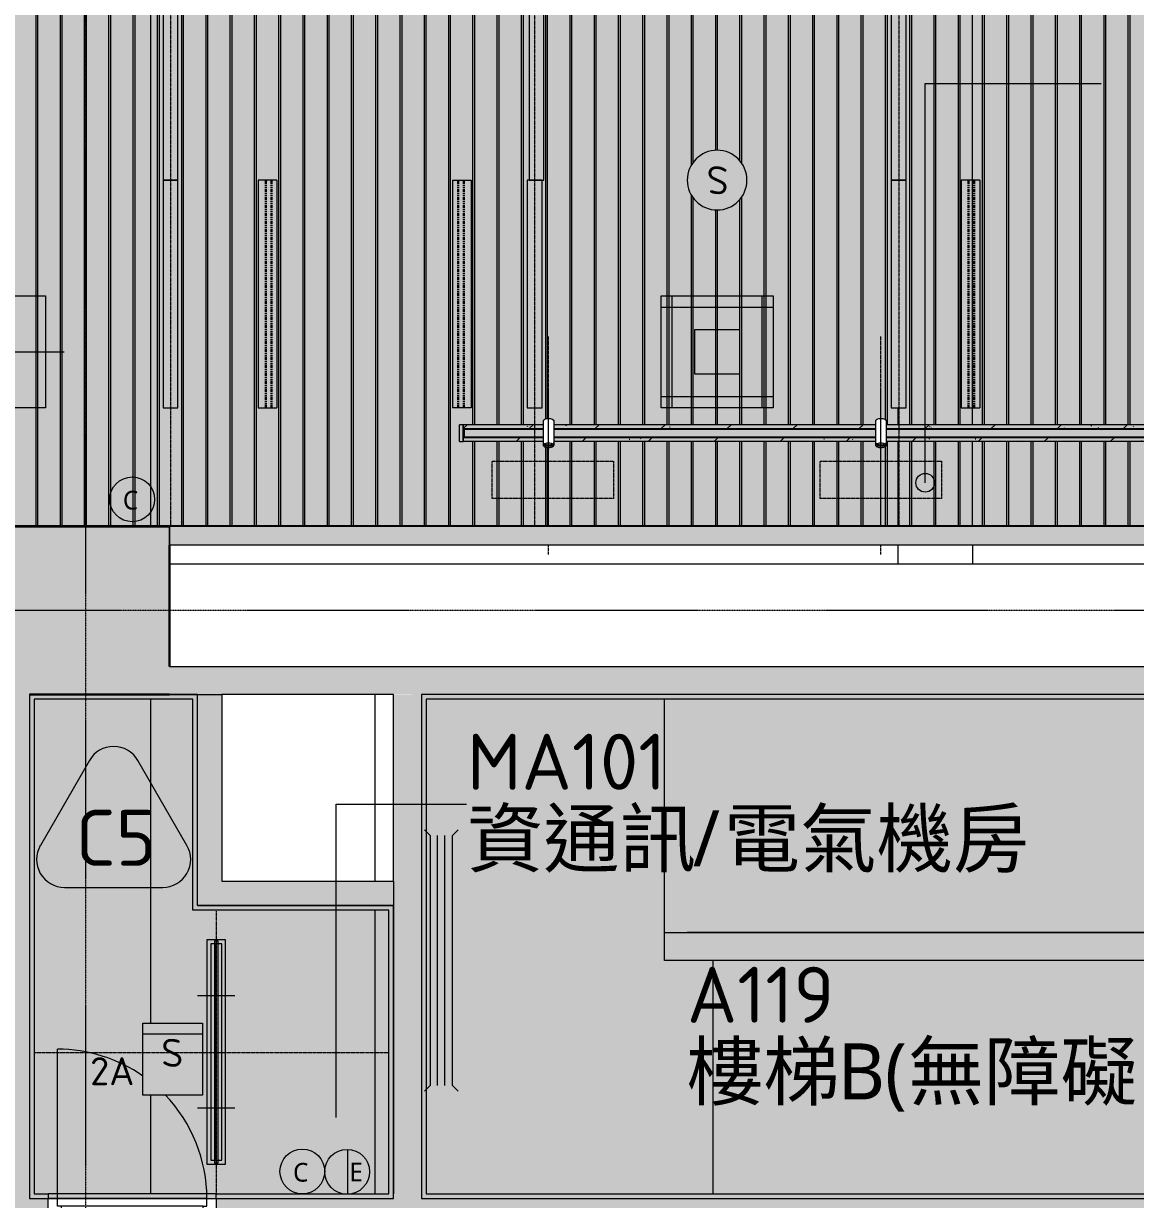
# Model space of a CAD drawing. Header units: centimetres. Extents: x -391356 to -382095, y -768 to 204275.
# Drawn here: x -389594 to -388998, y 201448 to 202078 of the extents above; entities that cross this region are included whole.
import ezdxf

# ---------------------------------------------------------------- set-up
doc = ezdxf.new("R2010")
doc.units = ezdxf.units.CM
for name, pattern in [('Dash', [0.5, 0.3, -0.2]), ('Double dash', [4.28625, 1.5875, -0.47625, 0.635, -0.47625, 0.635, -0.47625]), ('Hidden', [0.45, 0.3, -0.15]), ('Overhead', [0.3, 0.2, -0.1]), ('虛線圓點 3_16_', [0.79375, 0.47625, -0.15875, 0, -0.15875]), ('隱藏 1_16_', [0.238125, 0.15875, -0.079375])]:
    doc.linetypes.add(name, pattern=pattern)
for name, color, linetype, lineweight, true_color in [('_高於_ 外框', 7, 'Overhead', 5, 0xc0c0c0), ('塗層 2 _5_-1', 7, 'Continuous', 5, 0xaaaaaa), ('建立開口', 9, 'Continuous', 5, 0x808080), ('牆-1', 7, 'Continuous', 5, 0xe4e4e4), ('結構 _1_-1', 7, 'Continuous', 9, 0xaaaaaa), ('結構柱-1', 7, 'Continuous', 5, 0xeaeaea), ('結構構架-1', 9, 'Continuous', 5, 0x808080), ('詳圖項目-1', 7, 'Continuous', 5, 0xe2e2e2), ('詳圖項目-2', 7, 'Continuous', 5, 0xd4d4d4), ('門-1', 7, 'Continuous', 5, 0xaaaaaa), ('門-2', 7, 'Continuous', 5, 0xd4d4d4)]:
    doc.layers.add(name, color=color, linetype=linetype, lineweight=lineweight, true_color=true_color)
for name, color, linetype, lineweight in [('Svítidla HALLA', 7, 'Continuous', 5), ('一般標註', 7, 'Continuous', 5), ('一般標註-1', 7, 'Hidden', 5), ('共用邊緣', 7, 'Continuous', 5), ('天花板標籤', 7, 'Continuous', 5), ('房間標籤', 7, 'Continuous', 5), ('文字註釋', 7, 'Continuous', 5), ('柱線-1', 7, '虛線圓點 3_16_', 5), ('構架_豎框', 7, 'Continuous', 5), ('燈具', 7, 'Continuous', 5), ('燈具-1', 7, 'Dash', 5), ('牆', 7, 'Continuous', 5), ('空調風口', 7, 'Continuous', 5), ('結構柱', 7, 'Continuous', 5), ('結構柱-2', 7, 'Continuous', 30), ('線', 7, 'Continuous', 5), ('線-1', 7, '隱藏 1_16_', 5), ('線-3', 7, 'Double dash', 30)]:
    doc.layers.add(name, color=color, linetype=linetype, lineweight=lineweight)
doc.styles.add('ISOCPEUR', font='isocpeur.ttf', dxfattribs={"height": 15})
doc.styles.add('ISOCPEUR_2', font='isocpeur.ttf', dxfattribs={"height": 30})
doc.styles.add('Microsoft JhengHei UI_3', font='Microsoft JhengHei UI.ttf', dxfattribs={"height": 10})
doc.styles.add('微軟正黑體', font='Microsoft JhengHei.ttf', dxfattribs={"height": 30})
pattern_1 = [(315, (389134.537, 201858.152), (17.6776695, 17.6776695), []), (343, (389134.537, 201858.152), (13.0319132, 10.132583), [0.33528, -15.965, 0.33528, -8.865, -13.4]), (343, (389134.537, 201858.152), (13.0319132, 10.132583), [-25.5, 0.33528, -13.065]), (312, (389134.537, 201858.152), (16.31488142, 1.9064743), [0.33528, -15.865, 0.33528, -16.065, -13.2]), (312, (389134.537, 201858.152), (16.31488142, 1.9064743), [-32.6, 0.33528, -12.865]), (289, (389134.537, 201858.152), (15.66829452, -4.65237), [0.33528, -15.665, 0.33528, -8.725, -13.1]), (289, (389134.537, 201858.152), (15.66829452, -4.65237), [-25.06, 0.33528, -12.765])]

# ---------------------------------------------------------------- blocks, each defined once
blk = doc.blocks.new('LED燈管 - LED_20W_4000K-2180389-一層天花平面圖')
at = {"layer": '燈具'}
for p, q in [((59.5, 0.8), (-59.5, 0.8)), ((-59.5, 0.8), (-59.5, -0.8)), ((59.5, -0.8), (59.5, 0.8)), ((-59.5, -0.8), (59.5, -0.8))]:
    blk.add_line(p, q, dxfattribs=at)
blk = doc.blocks.new('通用門_單開 - FD2_H230xW90-962954-一層天花平面圖')
at = {"layer": '構架_豎框'}
for p, q in [((-45, -28.5), (-45, -13.5)), ((-40, -13.5), (-45, -13.5)), ((40, -13.5), (-40, -13.5)), ((-40, -17.5), (-40, -13.5)), ((-38, -17.5), (-40, -17.5)), ((38, -17.5), (-38, -17.5)), ((-38, -17.5), (-38, -28.5)), ((38, -28.5), (38, -17.5)), ((38, -17.5), (40, -17.5)), ((40, -13.5), (45, -13.5)), ((40, -17.5), (40, -13.5)), ((45, -13.5), (45, -28.5)), ((-45, -28.5), (-38, -28.5)), ((-38, -28.5), (38, -28.5)), ((45, -28.5), (38, -28.5))]:
    blk.add_line(p, q, dxfattribs=at)
blk = doc.blocks.new('G_門扇 - 水平鎖-2068836-一層天花平面圖')
at = {"layer": '建立開口'}
blk.add_line((0, 4), (0, 84), dxfattribs=at)
for start, end in [(55.13737, 90), (360, 43.90678)]:
    blk.add_arc((0, 4), 80, start, end, dxfattribs=at)
blk = doc.blocks.new('軌道燈燈體 - 軌道燈體-V22-一層天花平面圖')
at = {"layer": '燈具'}
for p, q in [((12.9, 2.75), (0, 2.75)), ((1.32, 2.65), (0.89, 2.65)), ((12.99, 2.75), (12.9, 2.75)), ((0, -2.75), (12.9, -2.75)), ((0.89, -2.65), (1.32, -2.65)), ((12.9, -2.75), (12.99, -2.75))]:
    blk.add_line(p, q, dxfattribs=at)
for centre, major_axis, start_param, end_param in [((0, 0), (0, 2.75), 4.712389, 7.853982), ((0, 0), (0, 2.65), 4.712389, 7.853982), ((0.8, 0), (0, 2.65), 0.261799, 1.570796), ((0.8, 0), (0, 1.75), 6.021386, 7.853982), ((0.89, 0), (0, 1.75), 0.050057, 1.570796), ((12.99, 0), (0, 2.75), 4.712389, 6.283185), ((0, 0), (0, 2.75), 1.570796, 4.712389), ((0, 0), (0, 2.65), 1.570796, 4.712389), ((0.8, 0), (0, 2.65), 1.570796, 2.879793), ((0.8, 0), (0, 1.75), 1.570796, 3.403392), ((0.89, 0), (0, 1.75), 1.570796, 3.091536), ((12.99, 0), (0, 2.75), 3.141593, 4.712389)]:
    blk.add_ellipse(centre, major_axis=major_axis, ratio=0.5, start_param=start_param, end_param=end_param, dxfattribs=at)
at = {"layer": '燈具-1'}
for p, q in [((-58.5, 0), (-53.49, 0)), ((-42.99, 0), (58.5, 0))]:
    blk.add_line(p, q, dxfattribs=at)
blk = doc.blocks.new('CE_天花燈槽 - 448x100燈槽-V23-一層天花平面圖')
at = {"layer": '空調風口'}
h = blk.add_hatch(dxfattribs=at)
h.set_pattern_fill('FP_15', color=256, style=0, pattern_type=2)
h.set_pattern_definition(pattern_1)
h.paths.add_polyline_path([(2.5, 4.5), (188.77, 4.5), (188.77, 2.5), (2.5, 2.5)])
h.paths.add_polyline_path([(-223.5, 4.5), (-181.04, 4.5), (-181.04, 2.5), (-224, 2.5), (-224, 4.5)])
h.paths.add_polyline_path([(223.5, 4.5), (224, 4.5), (224, 2.5), (194.27, 2.5), (194.27, 4.5), (217, 4.5)])
h.paths.add_polyline_path([(-175.54, 4.5), (-3, 4.5), (-3, 2.5), (-175.54, 2.5)])
h = blk.add_hatch(dxfattribs=at)
h.set_pattern_fill('FP_15', color=256, style=0, pattern_type=2)
h.set_pattern_definition(pattern_1)
h.paths.add_polyline_path([(206.43, -2.5), (224, -2.5), (224, -4.5), (194.27, -4.5), (194.27, -2.5), (206.19, -2.5)])
h.paths.add_polyline_path([(-184.71, -2.5), (-181.04, -2.5), (-181.04, -4.5), (-224, -4.5), (-224, -2.5), (-223.44, -2.5)])
h.paths.add_polyline_path([(-168.85, -2.5), (-3, -2.5), (-3, -4.5), (-175.54, -4.5), (-175.54, -2.5), (-172.1, -2.5)])
h.paths.add_polyline_path([(188.77, -2.5), (188.77, -4.5), (2.5, -4.5), (2.5, -2.5), (187.74, -2.5)])
for p, q in [((-226, 4.5), (-224, 4.5)), ((-226, 4.5), (-226, -4.5)), ((-224, 4.5), (-224, 2.5)), ((-224, 2.5), (-224, 4.5)), ((-181.04, 4.5), (-224, 4.5)), ((-181.04, 2.5), (-224, 2.5)), ((-224, 2.5), (-224, -2.5)), ((-223.5, -2), (-223.5, 2)), ((-223.5, 2), (-181.04, 2)), ((-3, 4.5), (-175.55, 4.5)), ((-3, 2.5), (-175.54, 2.5)), ((-175.54, 2), (-3, 2)), ((188.77, 4.5), (2.49, 4.5)), ((188.77, 2.5), (2.5, 2.5)), ((2.5, 2), (188.77, 2)), ((224, 4.5), (194.26, 4.5)), ((224, 2.5), (194.27, 2.5)), ((194.27, 2), (223.5, 2)), ((223.5, 2), (223.5, -2)), ((224, 4.5), (226, 4.5)), ((224, 4.5), (224, 2.5)), ((224, 4.5), (224, 2.5)), ((224, -2.5), (224, 2.5)), ((226, 4.5), (226, -4.5)), ((-224, -4.5), (-226, -4.5)), ((-224, -2.5), (-224, -4.5)), ((-224, -4.5), (-224, -2.5)), ((-224, -2.5), (-181.04, -2.5)), ((-181.02, -4.5), (-224, -4.5)), ((-181.04, -2), (-223.5, -2)), ((-3, -2), (-175.54, -2)), ((-175.54, -2.5), (-3, -2.5)), ((-2.99, -4.5), (-175.54, -4.5)), ((188.77, -2), (2.5, -2)), ((2.5, -2.5), (188.77, -2.5)), ((188.78, -4.5), (2.5, -4.5)), ((223.5, -2), (194.27, -2)), ((194.27, -2.5), (224, -2.5)), ((224, -4.5), (194.27, -4.5)), ((224, -2.5), (224, -4.5)), ((224, -2.5), (224, -4.5)), ((226, -4.5), (224, -4.5))]:
    blk.add_line(p, q, dxfattribs=at)
blk = doc.blocks.new('L6 吊桿是格柵燈 - L6 T5線型格柵燈-3811629-一層天花平面圖')
at = {"layer": 'Svítidla HALLA'}
for p, q in [((-61, 3.95), (-61, -3.95)), ((61, 3.95), (-61, 3.95)), ((61, -3.95), (61, 3.95)), ((-61, -3.95), (61, -3.95))]:
    blk.add_line(p, q, dxfattribs=at)
blk = doc.blocks.new('Dimension Lumber - 1x10-V44-一層天花平面圖')
at = {"layer": '結構構架-1'}
for p, q in [((-447, 0.5), (447, 0.5)), ((-447, -0.5), (447, -0.5))]:
    blk.add_line(p, q, dxfattribs=at)
blk = doc.blocks.new('Dimension Lumber - 1x10-4063012-一層天花平面圖')
at = {"layer": '結構構架-1'}
for p, q in [((-444.5, 0.5), (449.5, 0.5)), ((-444.5, -0.5), (449.5, -0.5))]:
    blk.add_line(p, q, dxfattribs=at)
blk = doc.blocks.new('Dimension Lumber - 1x10-V45-一層天花平面圖')
at = {"layer": '結構構架-1'}
for p, q in [((-444.5, 0.5), (-399.51, 0.5)), ((-390.51, 0.5), (-122.01, 0.5)), ((-444.5, -0.5), (-399.51, -0.5)), ((-390.51, -0.5), (-122.01, -0.5))]:
    blk.add_line(p, q, dxfattribs=at)
blk = doc.blocks.new('Dimension Lumber - 1x10-V46-一層天花平面圖')
at = {"layer": '結構構架-1'}
for p, q in [((-444.5, 0.5), (-399.51, 0.5)), ((-390.51, 0.5), (-122.01, 0.5)), ((-444.5, -0.5), (-399.51, -0.5)), ((-390.51, -0.5), (-122.01, -0.5))]:
    blk.add_line(p, q, dxfattribs=at)
blk = doc.blocks.new('Dimension Lumber - 1x10-V47-一層天花平面圖')
at = {"layer": '結構構架-1'}
for p, q in [((-444.5, 0.5), (-402.59, 0.5)), ((-387.45, 0.5), (-122.01, 0.5)), ((-444.5, -0.5), (-402.8, -0.5)), ((-387.17, -0.5), (-122.01, -0.5))]:
    blk.add_line(p, q, dxfattribs=at)
blk = doc.blocks.new('Dimension Lumber - 1x10-V48-一層天花平面圖')
at = {"layer": '結構構架-1'}
for p, q in [((-444.5, 0.5), (-399.51, 0.5)), ((-390.51, 0.5), (-125.06, 0.5)), ((-444.5, -0.5), (-399.51, -0.5)), ((-390.51, -0.5), (-125.35, -0.5))]:
    blk.add_line(p, q, dxfattribs=at)
blk = doc.blocks.new('Dimension Lumber - 1x10-V49-一層天花平面圖')
at = {"layer": '結構構架-1'}
for p, q in [((-444.5, 0.5), (-399.51, 0.5)), ((-390.51, 0.5), (-267.62, 0.5)), ((-251.38, 0.5), (-122.01, 0.5)), ((-444.5, -0.5), (-399.51, -0.5)), ((-390.51, -0.5), (-269.11, -0.5)), ((-249.89, -0.5), (-122.01, -0.5))]:
    blk.add_line(p, q, dxfattribs=at)
blk = doc.blocks.new('Dimension Lumber - 1x10-V50-一層天花平面圖')
at = {"layer": '結構構架-1'}
for p, q in [((-444.5, 0.5), (-399.51, 0.5)), ((-390.51, 0.5), (-275.48, 0.5)), ((-243.52, 0.5), (-122.01, 0.5)), ((-444.5, -0.5), (-399.51, -0.5)), ((-390.51, -0.5), (-275.46, -0.5)), ((-243.54, -0.5), (-122.01, -0.5))]:
    blk.add_line(p, q, dxfattribs=at)
blk = doc.blocks.new('Dimension Lumber - 1x10-V51-一層天花平面圖')
at = {"layer": '結構構架-1'}
for p, q in [((-444.5, 0.5), (-399.51, 0.5)), ((-390.51, 0.5), (-269.81, 0.5)), ((-249.19, 0.5), (-122.01, 0.5)), ((-444.5, -0.5), (-399.51, -0.5)), ((-390.51, -0.5), (-268.47, -0.5)), ((-250.53, -0.5), (-122.01, -0.5))]:
    blk.add_line(p, q, dxfattribs=at)
blk = doc.blocks.new('Dimension Lumber - 1x10-V52-一層天花平面圖')
at = {"layer": '結構構架-1'}
for p, q in [((-444.5, 0.5), (-401.95, 0.5)), ((-388.03, 0.5), (-124.49, 0.5)), ((-444.5, -0.5), (-399.51, -0.5)), ((-390.51, -0.5), (-122.01, -0.5))]:
    blk.add_line(p, q, dxfattribs=at)
blk = doc.blocks.new('TAG_Ceiling - 天花標籤-2287762-一層天花平面圖')
at = {"layer": '天花板標籤'}
for p, q in [((-0.1299, 0.68), (-0.3926, 0.225)), ((0.3926, 0.225), (0.1299, 0.68)), ((-0.2627, 0), (0.2627, 0))]:
    blk.add_line(p, q, dxfattribs=at)
for centre, start, end in [((0, 0.605), 30, 150), ((-0.2627, 0.15), 150, 270), ((0.2627, 0.15), 270, 30)]:
    blk.add_arc(centre, 0.15, start, end, dxfattribs=at)

msp = doc.modelspace()

# ---------------------------------------------------------------- hatches: boundary and pattern name
at = {"layer": '牆-1'}
h = msp.add_hatch(color=256, dxfattribs=at)
h.paths.add_polyline_path([(-390385.81, 201808.16), (-390360.81, 201808.16), (-390360.81, 201808.66), (-390455.81, 201808.66), (-390455.81, 201808.16), (-390390.36, 201808.16)])
h.paths.add_polyline_path([(-388615.81, 201808.16), (-388615.91, 201808.66), (-389610.81, 201808.66), (-389610.81, 201808.16), (-388624.31, 201808.16)])
h.paths.add_polyline_path([(-389844.8, 201808.16), (-389710.81, 201808.16), (-389710.81, 201808.66), (-389844.81, 201808.63)])
h.paths.add_polyline_path([(-390260.81, 201808.16), (-389844.8, 201808.16), (-389844.81, 201808.66), (-390260.81, 201808.66), (-390260.81, 201808.41)])
for points in [[(-389515.81, 201798.16), (-388705.81, 201798.16), (-388705.81, 201808.16), (-389515.81, 201808.16)], [(-388708.31, 201718.16), (-388705.81, 201718.16), (-388705.81, 201733.16), (-389515.81, 201733.16), (-389515.79, 201718.16), (-388715.12, 201718.16)], [(-389590.81, 201433.16), (-389590.81, 201718.16), (-389605.81, 201718.16), (-389605.81, 201433.16), (-389591.31, 201433.16)], [(-389588.31, 201450.66), (-389588.31, 201718.16), (-389590.81, 201718.16), (-389590.81, 201450.66)], [(-389587.85, 201715.66), (-389503.31, 201715.66), (-389503.37, 201718.16), (-389588.31, 201718.16), (-389588.31, 201715.66)], [(-389503.31, 201602.66), (-389500.81, 201602.66), (-389500.81, 201718.16), (-389503.31, 201718.16), (-389503.31, 201618.16)], [(-389500.81, 201618.16), (-389487.81, 201618.16), (-389487.81, 201718.16), (-389500.81, 201718.16), (-389500.81, 201630.83)], [(-389380.81, 201448.16), (-389380.81, 201718.16), (-389395.81, 201718.11), (-389395.81, 201448.16), (-389390.65, 201448.16)], [(-388939.78, 201715.66), (-388708.31, 201715.66), (-388708.31, 201718.16), (-389380.81, 201718.16), (-389380.81, 201715.66), (-388941.46, 201715.66)], [(-389380.81, 201450.66), (-389378.31, 201450.66), (-389378.31, 201715.66), (-389380.81, 201715.66), (-389380.81, 201450.67)], [(-389435.42, 201605.16), (-389395.81, 201605.16), (-389395.81, 201618.16), (-389500.81, 201618.16), (-389500.81, 201605.16), (-389474.47, 201605.16)], [(-389405.81, 201602.66), (-389398.31, 201602.66), (-389398.31, 201605.16), (-389500.81, 201605.16), (-389500.81, 201602.66), (-389435.42, 201602.66)], [(-389397.95, 201450.66), (-389395.81, 201450.66), (-389395.81, 201605.16), (-389398.31, 201605.16), (-389398.31, 201450.66)], [(-389077.31, 201575.66), (-388977.8, 201575.66), (-388977.8, 201590.66), (-389250.81, 201590.66), (-389250.81, 201575.66)], [(-388838.58, 201448.16), (-388705.81, 201448.16), (-388705.81, 201450.66), (-389380.81, 201450.66), (-389380.81, 201448.16), (-388855.81, 201448.16)]]:
    msp.add_hatch(color=256, dxfattribs=at).paths.add_polyline_path(points)
h = msp.add_hatch(color=256, dxfattribs=at)
h.paths.add_polyline_path([(-389584.63, 201448.16), (-389580.81, 201448.16), (-389580.81, 201450.66), (-389590.81, 201450.66), (-389590.81, 201448.16), (-389588.31, 201448.16)])
h.paths.add_polyline_path([(-389395.81, 201448.16), (-389395.81, 201450.66), (-389490.81, 201450.66), (-389490.81, 201448.16), (-389403.27, 201448.16)])
h = msp.add_hatch(color=256, dxfattribs=at)
h.paths.add_polyline_path([(-389077.31, 201433.16), (-388690.81, 201433.16), (-388690.81, 201448.16), (-389490.81, 201448.16), (-389490.81, 201433.16), (-389316.05, 201433.16)])
h.paths.add_polyline_path([(-389589.97, 201433.16), (-389580.81, 201433.16), (-389580.81, 201448.16), (-389590.81, 201448.16), (-389590.81, 201433.16)])
at = {"layer": '結構柱-1'}
msp.add_hatch(color=256, dxfattribs=at).paths.add_polyline_path([(-389515.81, 201718.16), (-389515.81, 201808.16), (-389605.81, 201808.16), (-389605.81, 201718.16), (-389525.81, 201718.16)])
at = {"layer": '詳圖項目-1'}
msp.add_hatch(color=256, dxfattribs=at).paths.add_polyline_path([(-389420.79, 201450.66), (-389420.79, 201474.66), (-389423.89, 201474.25), (-389426.79, 201473.06), (-389429.27, 201471.15), (-389431.18, 201468.66), (-389432.38, 201465.77), (-389432.79, 201462.66), (-389432.38, 201459.56), (-389431.18, 201456.66), (-389429.27, 201454.18), (-389426.79, 201452.27), (-389423.89, 201451.07)])
at = {"layer": '詳圖項目-2'}
h = msp.add_hatch(dxfattribs=at)
h.set_pattern_fill('FP_24', color=256, style=0, pattern_type=2)
h.set_pattern_definition([(0, (0, 0), (40.64, 10.16), [3.353, -27.127, 3.353, -27.127, -162.56]), (0, (0, 0), (40.64, 10.16), [-60.96, 3.353, -57.607, 3.353, -27.127, -71.12]), (0, (0, 0), (40.64, 10.16), [-152.4, 3.353, -16.967, 3.353, -47.447]), (120, (15.24, 5.08), (-29.1188181, 30.1152724), [3.353, -27.127, 3.353, -27.127, -162.56]), (120, (15.24, 5.08), (-29.1188181, 30.1152724), [-60.96, 3.353, -57.607, 3.353, -27.127, -71.12]), (120, (15.24, 5.08), (-29.1188181, 30.1152724), [-152.4, 3.353, -16.967, 3.353, -47.447]), (240, (20.32, 25.4), (-11.5211819, -40.2752724), [3.353, -27.127, 3.353, -27.127, -162.56]), (240, (20.32, 25.4), (-11.5211819, -40.2752724), [-60.96, 3.353, -57.607, 3.353, -27.127, -71.12]), (240, (20.32, 25.4), (-11.5211819, -40.2752724), [-152.4, 3.353, -16.967, 3.353, -47.447])])
h.paths.add_polyline_path([(-388370.98, 200733.16), (-388223.3, 200733.16), (-388223.3, 201053.2), (-388386.31, 201053.2), (-388386.31, 201050.7), (-388388.81, 201050.7), (-388388.81, 200960.7), (-388386.31, 200960.7), (-388386.31, 200733.16), (-388376.81, 200733.16)])
h.paths.add_polyline_path([(-387949.49, 200733.16), (-387858.31, 200733.16), (-387858.31, 200810.66), (-387855.81, 200810.66), (-387855.81, 200813.16), (-387768.31, 200813.16), (-387768.31, 200818.16), (-387765.81, 200818.16), (-387765.81, 201018.16), (-387768.31, 201018.16), (-387768.31, 201157.66), (-387968.31, 201157.66), (-387968.31, 201155.16), (-387970.81, 201155.16), (-387970.81, 201065.16), (-387968.31, 201065.16), (-387968.31, 200733.16)])
h.paths.add_polyline_path([(-389420.79, 201450.66), (-389423.89, 201451.07), (-389426.79, 201452.27), (-389429.27, 201454.18), (-389431.18, 201456.66), (-389432.38, 201459.56), (-389432.79, 201462.66), (-389432.38, 201465.77), (-389431.18, 201468.66), (-389429.27, 201471.15), (-389426.79, 201473.06), (-389423.89, 201474.25), (-389420.79, 201474.66), (-389420.79, 201454.18)])
h.paths.add_polyline_path([(-389497.62, 201448.16), (-389490.81, 201448.16), (-389490.81, 201450.66), (-389398.31, 201450.66), (-389398.31, 201602.66), (-389503.31, 201602.66), (-389503.31, 201715.66), (-389588.31, 201715.66), (-389588.31, 201450.66), (-389580.81, 201450.66), (-389580.81, 201448.16), (-389525.81, 201448.16)])
h.paths.add_polyline_path([(-388778.89, 201450.66), (-388708.31, 201450.66), (-388708.31, 201595.66), (-388705.81, 201595.66), (-388705.81, 201705.66), (-388708.31, 201705.66), (-388708.31, 201715.66), (-389378.31, 201715.66), (-389378.31, 201450.66), (-388780.76, 201450.66)])
h.paths.add_polyline_path([(-389077.31, 201575.66), (-389250.81, 201575.66), (-389250.81, 201590.66), (-388977.8, 201590.66), (-388977.8, 201575.66), (-389024.56, 201575.66)])
h.paths.add_polyline_path([(-389119.31, 201808.66), (-388615.81, 201808.66), (-388615.81, 202702.66), (-389165.81, 202702.66), (-389165.81, 202708.16), (-389515.81, 202708.16), (-389515.81, 202702.66), (-389703.31, 202702.66), (-389703.31, 202708.16), (-389829.81, 202708.16), (-389829.81, 201808.66), (-389125.81, 201808.66)])
h.paths.add_polyline_path([(-389312.82, 201850.33), (-389314.15, 201850.51), (-389315.12, 201850.99), (-389315.4, 201851.4), (-389315.57, 201852.34), (-389315.47, 201864.92), (-389315.12, 201865.3), (-389314.31, 201865.71), (-389313.31, 201865.99), (-389312.11, 201865.98), (-389311.33, 201865.71), (-389310.44, 201865.25), (-389310.17, 201864.92), (-389310.07, 201864.56), (-389310.17, 201851.66), (-389310.34, 201851.22), (-389310.63, 201850.93), (-389310.95, 201850.72), (-389312.14, 201850.38)])
h.paths.add_polyline_path([(-389134.79, 201850.33), (-389136.11, 201850.51), (-389137.08, 201850.99), (-389137.37, 201851.4), (-389137.54, 201852.34), (-389137.44, 201864.92), (-389137, 201865.36), (-389136.27, 201865.71), (-389135.44, 201865.98), (-389134.08, 201865.98), (-389133.3, 201865.71), (-389132.41, 201865.25), (-389132.13, 201864.92), (-389132.04, 201864.56), (-389132.14, 201851.66), (-389132.31, 201851.22), (-389132.6, 201850.93), (-389132.91, 201850.72), (-389134.1, 201850.38)])
h.paths.add_polyline_path([(-388943.02, 201850.33), (-388944.34, 201850.51), (-388945.31, 201850.99), (-388945.6, 201851.4), (-388945.77, 201852.01), (-388945.67, 201864.92), (-388945.31, 201865.3), (-388944.51, 201865.71), (-388943.73, 201865.98), (-388942.31, 201865.98), (-388941.53, 201865.71), (-388940.64, 201865.25), (-388940.36, 201864.92), (-388940.27, 201864.56), (-388940.37, 201851.66), (-388940.54, 201851.22), (-388940.83, 201850.93), (-388941.14, 201850.72), (-388942.33, 201850.38)])
h.paths.add_polyline_path([(-389312.82, 201851.58), (-389311.95, 201851.7), (-389311.31, 201852.02), (-389311.07, 201852.46), (-389311.18, 201852.75), (-389312.11, 201852.98), (-389313.53, 201852.98), (-389314.51, 201852.68), (-389314.51, 201852.23), (-389314.06, 201851.84), (-389313.28, 201851.61), (-389312.84, 201851.58)])
h.paths.add_polyline_path([(-389134.79, 201851.58), (-389133.91, 201851.7), (-389133.27, 201852.02), (-389133.04, 201852.46), (-389133.15, 201852.75), (-389134.08, 201852.98), (-389135.5, 201852.98), (-389136.48, 201852.68), (-389136.48, 201852.23), (-389136.02, 201851.84), (-389135.24, 201851.61), (-389134.81, 201851.58)])
h.paths.add_polyline_path([(-388943.02, 201851.58), (-388942.14, 201851.7), (-388941.5, 201852.02), (-388941.27, 201852.46), (-388941.38, 201852.75), (-388942.31, 201852.98), (-388943.73, 201852.98), (-388944.71, 201852.68), (-388944.71, 201852.23), (-388944.25, 201851.84), (-388943.47, 201851.61), (-388943.02, 201851.58)])
h.paths.add_polyline_path([(-389021.79, 202127.78), (-389023.16, 202127.97), (-389023.27, 202128.1), (-389024.17, 202128.56), (-389024.44, 202128.89), (-389024.54, 202129.24), (-389024.44, 202142.15), (-389024.27, 202142.58), (-389023.98, 202142.88), (-389023.66, 202143.08), (-389022.47, 202143.43), (-389021.1, 202143.43), (-389019.91, 202143.08), (-389019.41, 202142.71), (-389019.21, 202142.41), (-389019.04, 202141.79), (-389019.14, 202128.88), (-389019.49, 202128.5), (-389020.3, 202128.1), (-389021.13, 202127.83)])
h.paths.add_polyline_path([(-389134.79, 202127.78), (-389136.16, 202127.97), (-389136.27, 202128.1), (-389137.17, 202128.56), (-389137.44, 202128.89), (-389137.54, 202129.24), (-389137.44, 202142.15), (-389137.27, 202142.58), (-389136.98, 202142.88), (-389136.66, 202143.08), (-389135.47, 202143.43), (-389134.1, 202143.43), (-389132.91, 202143.08), (-389132.31, 202142.59), (-389132.21, 202142.41), (-389132.04, 202141.79), (-389132.14, 202128.88), (-389132.49, 202128.5), (-389133.3, 202128.1), (-389134.13, 202127.83)])
h.paths.add_polyline_path([(-389247.79, 202127.78), (-389249.16, 202127.97), (-389249.27, 202128.1), (-389250.17, 202128.56), (-389250.44, 202128.89), (-389250.54, 202129.24), (-389250.44, 202142.15), (-389250.27, 202142.58), (-389249.8, 202142.99), (-389249.31, 202143.22), (-389248.47, 202143.43), (-389247.1, 202143.43), (-389245.91, 202143.08), (-389245.41, 202142.71), (-389245.21, 202142.41), (-389245.04, 202141.79), (-389245.14, 202128.88), (-389245.49, 202128.5), (-389246.3, 202128.1), (-389247.13, 202127.83)])
h.paths.add_polyline_path([(-389021.79, 202140.77), (-389020.41, 202140.96), (-389020.08, 202141.17), (-389020.1, 202141.57), (-389020.55, 202141.96), (-389021.33, 202142.19), (-389022.24, 202142.19), (-389023.11, 202141.91), (-389023.48, 202141.57), (-389023.48, 202141.12), (-389023.3, 202141.01), (-389022.5, 202140.82)])
h.paths.add_polyline_path([(-389247.79, 202140.77), (-389246.41, 202140.96), (-389246.08, 202141.17), (-389246.1, 202141.57), (-389246.55, 202141.96), (-389247.33, 202142.19), (-389248.31, 202142.18), (-389249.11, 202141.91), (-389249.48, 202141.57), (-389249.48, 202141.12), (-389249.3, 202141.01), (-389248.5, 202140.82), (-389248.31, 202140.81)])
h.paths.add_polyline_path([(-389134.79, 202140.77), (-389133.41, 202140.96), (-389133.08, 202141.17), (-389133.1, 202141.57), (-389133.55, 202141.96), (-389134.33, 202142.19), (-389135.24, 202142.19), (-389136.11, 202141.91), (-389136.48, 202141.57), (-389136.48, 202141.12), (-389136.3, 202141.01), (-389135.5, 202140.82)])
h.paths.add_polyline_path([(-389349.01, 202214.41), (-389361.92, 202214.51), (-389362.3, 202214.86), (-389362.7, 202215.67), (-389362.97, 202216.5), (-389362.97, 202217.87), (-389362.7, 202218.65), (-389362.24, 202219.54), (-389361.91, 202219.82), (-389361.56, 202219.91), (-389348.65, 202219.81), (-389348.21, 202219.64), (-389347.92, 202219.35), (-389347.71, 202219.03), (-389347.37, 202217.85), (-389347.37, 202216.47), (-389347.71, 202215.29), (-389348.26, 202214.64), (-389348.39, 202214.58), (-389348.65, 202214.41)])
h.paths.add_polyline_path([(-388908.02, 202214.41), (-388920.97, 202214.52), (-388921.4, 202214.71), (-388921.59, 202214.86), (-388921.86, 202215.29), (-388922.2, 202216.47), (-388922.2, 202217.85), (-388921.86, 202219.03), (-388921.32, 202219.68), (-388921.18, 202219.74), (-388920.57, 202219.91), (-388907.66, 202219.81), (-388907.2, 202219.34), (-388906.87, 202218.65), (-388906.6, 202217.82), (-388906.6, 202216.45), (-388906.87, 202215.67), (-388907.33, 202214.78), (-388907.7, 202214.49)])
h.paths.add_polyline_path([(-389349.45, 202215.41), (-389349.01, 202215.64), (-389348.69, 202216.28), (-389348.59, 202217.28), (-389348.69, 202218.03), (-389349.01, 202218.67), (-389349.45, 202218.91), (-389349.74, 202218.8), (-389349.98, 202217.87), (-389349.98, 202216.45), (-389349.68, 202215.47), (-389349.62, 202215.45)])
h.paths.add_polyline_path([(-388920.12, 202215.41), (-388919.83, 202215.52), (-388919.59, 202216.45), (-388919.59, 202217.87), (-388919.9, 202218.85), (-388920.35, 202218.85), (-388920.74, 202218.4), (-388920.97, 202217.61), (-388920.93, 202216.51), (-388920.68, 202215.83), (-388920.35, 202215.47)])
h.paths.add_polyline_path([(-389349.34, 202291.42), (-389361.92, 202291.52), (-389362.3, 202291.87), (-389362.7, 202292.68), (-389362.97, 202293.51), (-389362.97, 202294.88), (-389362.7, 202295.65), (-389362.24, 202296.55), (-389361.91, 202296.82), (-389361.56, 202296.92), (-389348.65, 202296.82), (-389348.21, 202296.65), (-389347.99, 202296.46), (-389347.71, 202296.04), (-389347.37, 202294.85), (-389347.37, 202293.48), (-389347.71, 202292.29), (-389348.26, 202291.65), (-389348.39, 202291.59), (-389349.01, 202291.42)])
h.paths.add_polyline_path([(-388920.7, 202291.42), (-388920.97, 202291.53), (-388921.4, 202291.72), (-388921.59, 202291.87), (-388921.86, 202292.29), (-388922.2, 202293.48), (-388922.2, 202294.85), (-388921.86, 202296.04), (-388921.32, 202296.69), (-388921.18, 202296.75), (-388920.57, 202296.92), (-388907.66, 202296.82), (-388907.2, 202296.34), (-388906.87, 202295.65), (-388906.6, 202294.82), (-388906.6, 202293.46), (-388906.87, 202292.68), (-388907.33, 202291.79), (-388907.7, 202291.5), (-388908.36, 202291.42), (-388920.64, 202291.42)])
h.paths.add_polyline_path([(-389349.45, 202292.42), (-389349.01, 202292.65), (-389348.69, 202293.29), (-389348.59, 202294.29), (-389348.69, 202295.04), (-389349.01, 202295.68), (-389349.45, 202295.92), (-389349.74, 202295.81), (-389349.98, 202294.88), (-389349.98, 202293.46), (-389349.68, 202292.48), (-389349.62, 202292.46)])
h.paths.add_polyline_path([(-388920.12, 202292.42), (-388919.83, 202292.53), (-388919.59, 202293.46), (-388919.59, 202294.88), (-388919.9, 202295.86), (-388920.35, 202295.86), (-388920.74, 202295.4), (-388920.97, 202294.62), (-388920.93, 202293.51), (-388920.68, 202292.84), (-388920.35, 202292.48)])
h.paths.add_polyline_path([(-389247.79, 202367.85), (-389249.11, 202368.03), (-389250.08, 202368.52), (-389250.37, 202368.92), (-389250.54, 202369.54), (-389250.44, 202382.45), (-389249.96, 202382.9), (-389249.27, 202383.23), (-389248.31, 202383.51), (-389247.08, 202383.5), (-389246.3, 202383.23), (-389245.41, 202382.77), (-389245.12, 202382.4), (-389245.04, 202381.74), (-389245.15, 202369.13), (-389245.23, 202368.84), (-389245.49, 202368.52), (-389245.91, 202368.24), (-389247.1, 202367.9)])
h.paths.add_polyline_path([(-389134.79, 202367.85), (-389136.11, 202368.03), (-389137.08, 202368.52), (-389137.37, 202368.92), (-389137.54, 202369.54), (-389137.44, 202382.45), (-389136.96, 202382.9), (-389136.27, 202383.23), (-389135.44, 202383.5), (-389134.08, 202383.5), (-389133.3, 202383.23), (-389132.41, 202382.77), (-389132.12, 202382.4), (-389132.04, 202381.74), (-389132.15, 202369.13), (-389132.31, 202368.74), (-389132.49, 202368.52), (-389132.91, 202368.24), (-389134.1, 202367.9)])
h.paths.add_polyline_path([(-389021.79, 202367.85), (-389023.11, 202368.03), (-389024.08, 202368.52), (-389024.37, 202368.92), (-389024.54, 202369.54), (-389024.44, 202382.45), (-389023.96, 202382.9), (-389023.27, 202383.23), (-389022.44, 202383.5), (-389021.08, 202383.5), (-389020.3, 202383.23), (-389019.41, 202382.77), (-389019.12, 202382.4), (-389019.04, 202381.74), (-389019.15, 202369.13), (-389019.23, 202368.84), (-389019.49, 202368.52), (-389019.91, 202368.24), (-389021.1, 202367.9)])
h.paths.add_polyline_path([(-389247.79, 202369.11), (-389246.91, 202369.22), (-389246.27, 202369.54), (-389246.04, 202369.98), (-389246.15, 202370.27), (-389247.08, 202370.51), (-389248.5, 202370.51), (-389249.48, 202370.21), (-389249.48, 202369.75), (-389249.02, 202369.36), (-389248.24, 202369.14), (-389247.91, 202369.11)])
h.paths.add_polyline_path([(-389134.79, 202369.11), (-389133.91, 202369.22), (-389133.27, 202369.54), (-389133.04, 202369.98), (-389133.15, 202370.27), (-389134.08, 202370.51), (-389135.5, 202370.51), (-389136.48, 202370.21), (-389136.48, 202369.75), (-389136.02, 202369.36), (-389135.24, 202369.14), (-389134.91, 202369.11)])
h.paths.add_polyline_path([(-389021.79, 202369.11), (-389020.91, 202369.22), (-389020.27, 202369.54), (-389020.04, 202369.98), (-389020.15, 202370.27), (-389021.08, 202370.51), (-389022.5, 202370.51), (-389023.48, 202370.21), (-389023.48, 202369.75), (-389023.02, 202369.36), (-389022.24, 202369.14), (-389021.91, 202369.11)])
h.paths.add_polyline_path([(-388380.81, 202820.66), (-388275.81, 202820.66), (-388275.81, 202823.16), (-388266.3, 202823.16), (-388266.3, 202825.66), (-387768.31, 202825.66), (-387768.31, 202823.16), (-387765.81, 202823.16), (-387765.86, 203090.66), (-388383.31, 203090.66), (-388383.31, 202823.16), (-388385.81, 202823.16), (-388385.81, 202820.66), (-388383.31, 202820.66)])
h.paths.add_polyline_path([(-388086.96, 202950.8), (-388145.81, 202950.8), (-388145.81, 202965.8), (-387945.81, 202965.8), (-387945.81, 202950.8), (-388003, 202950.8)])
h.paths.add_polyline_path([(-387883.63, 203110.66), (-387768.31, 203110.66), (-387768.31, 203453.16), (-388383.31, 203453.16), (-388383.31, 203380.66), (-388385.81, 203380.66), (-388385.81, 203180.66), (-388383.31, 203180.66), (-388383.31, 203110.66), (-388122.37, 203110.66)])
h.paths.add_polyline_path([(-388244.52, 203426.83), (-388247.62, 203427.23), (-388250.52, 203428.43), (-388253, 203430.34), (-388254.91, 203432.83), (-388256.11, 203435.72), (-388256.52, 203438.83), (-388256.11, 203441.93), (-388254.91, 203444.83), (-388253, 203447.31), (-388250.52, 203449.22), (-388247.62, 203450.42), (-388244.52, 203450.83), (-388244.52, 203430.34)])
h.paths.add_polyline_path([(-388143.31, 203473.16), (-388143.31, 203480.66), (-388140.81, 203480.66), (-388140.81, 203580.66), (-388143.31, 203580.66), (-388143.31, 203805.66), (-388383.31, 203805.66), (-388383.31, 203580.66), (-388385.81, 203580.66), (-388385.81, 203480.66), (-388383.31, 203480.66), (-388383.31, 203473.16), (-388241.74, 203473.16)])
h.paths.add_polyline_path([(-388082.47, 203473.16), (-387768.31, 203473.16), (-387768.31, 203715.66), (-387858.31, 203715.66), (-387858.31, 203805.66), (-388123.31, 203805.66), (-388123.31, 203580.66), (-388125.81, 203580.66), (-388125.81, 203480.66), (-388123.31, 203480.66), (-388123.31, 203473.16), (-388122.37, 203473.16)])
h.paths.add_polyline_path([(-388155.38, 203671.73), (-388158.49, 203672.14), (-388161.38, 203673.33), (-388163.87, 203675.24), (-388165.77, 203677.73), (-388166.97, 203680.62), (-388167.38, 203683.73), (-388166.97, 203686.83), (-388165.77, 203689.73), (-388163.87, 203692.21), (-388161.38, 203694.12), (-388158.49, 203695.32), (-388155.38, 203695.73), (-388155.38, 203675.24)])

# ---------------------------------------------------------------- linework, layer by layer
at = {"layer": '_高於_ 外框'}
for p, q in [((-388912.81, 201718.16), (-389238.67, 201718.16)), ((-389250.81, 201590.66), (-389250.81, 201715.66)), ((-389250.81, 201590.66), (-389250.81, 201715.66)), ((-388912.81, 201590.66), (-389238.67, 201590.66)), ((-389224.81, 201575.66), (-389224.81, 201450.66)), ((-389224.81, 201575.66), (-389224.81, 201450.66))]:
    msp.add_line(p, q, dxfattribs=at)
at = {"layer": '一般標註'}
for p, q in [((-389379.31, 201645.66), (-389376.31, 201642.66)), ((-389376.31, 201642.66), (-389376.31, 201508.66)), ((-389361.31, 201645.66), (-389364.31, 201642.66)), ((-389364.31, 201508.66), (-389364.31, 201642.66)), ((-389495.81, 201586.66), (-389495.81, 201466.66)), ((-389485.81, 201586.66), (-389495.81, 201586.66)), ((-389485.81, 201466.66), (-389485.81, 201586.66)), ((-389493.81, 201584.66), (-389493.81, 201468.66)), ((-389487.81, 201584.66), (-389493.81, 201584.66)), ((-389487.81, 201468.66), (-389487.81, 201584.66)), ((-389480.81, 201556.66), (-389500.81, 201556.66)), ((-389530.17, 201526.16), (-389530.17, 201542.04)), ((-389530.17, 201542.04), (-389498.17, 201542.04)), ((-389498.17, 201542.04), (-389498.17, 201526.16)), ((-389498.17, 201536.16), (-389530.17, 201536.16)), ((-389530.17, 201503.51), (-389530.17, 201526.16)), ((-389498.17, 201526.16), (-389498.17, 201503.51)), ((-389498.17, 201503.51), (-389530.17, 201503.51)), ((-389379.31, 201505.66), (-389376.31, 201508.66)), ((-389361.31, 201505.66), (-389364.31, 201508.66)), ((-389480.81, 201496.66), (-389500.81, 201496.66)), ((-389495.81, 201466.66), (-389485.81, 201466.66)), ((-389493.81, 201468.66), (-389487.81, 201468.66))]:
    msp.add_line(p, q, dxfattribs=at)
for start, end in [(0, 180), (180, 0)]:
    msp.add_arc((-389222.54, 201993.66), 16, start, end, dxfattribs=at)
at = {"layer": '一般標註-1'}
for p, q in [((-389372.31, 201508.66), (-389372.31, 201642.66)), ((-389368.31, 201508.66), (-389368.31, 201642.66)), ((-389490.81, 201468.66), (-389490.81, 201584.66))]:
    msp.add_line(p, q, dxfattribs=at)
at = {"layer": '共用邊緣'}
for p, q in [((-389515.81, 201798.16), (-389515.81, 201808.16)), ((-389515.81, 201718.16), (-389487.81, 201718.16)), ((-389500.81, 201618.16), (-389500.81, 201718.16)), ((-389380.81, 201718.16), (-389380.81, 201448.16)), ((-389395.81, 201618.16), (-389395.81, 201450.66)), ((-389500.81, 201605.16), (-389395.81, 201605.16)), ((-389590.81, 201448.16), (-389580.81, 201448.16)), ((-389490.81, 201448.16), (-389395.81, 201448.16)), ((-389380.81, 201448.16), (-388705.81, 201448.16))]:
    msp.add_line(p, q, dxfattribs=at)
at = {"layer": '塗層 2 _5_-1'}
for p, q in [((-389610.81, 201808.66), (-388615.81, 201808.66)), ((-388615.81, 201808.16), (-389605.81, 201808.16)), ((-388705.81, 201798.16), (-389515.81, 201798.16))]:
    msp.add_line(p, q, dxfattribs=at)
at = {"layer": '房間標籤'}
for p, q in [((-389426.56, 201659.49), (-389356.81, 201659.49)), ((-389426.56, 201491.6), (-389426.56, 201659.49))]:
    msp.add_line(p, q, dxfattribs=at)
at = {"layer": '文字註釋'}
for p, q in [((-389111.06, 202045.49), (-389016.78, 202045.49)), ((-389111.06, 201831.57), (-389111.06, 202045.49))]:
    msp.add_line(p, q, dxfattribs=at)
msp.add_circle((-389111.06, 201831.57), 5, dxfattribs=at)
at = {"layer": '柱線-1'}
for p, q in [((-389560.81, 204074.73), (-389560.81, 200432.09)), ((-387758.97, 201763.16), (-390618.81, 201763.16))]:
    msp.add_line(p, q, dxfattribs=at)
at = {"layer": '牆'}
msp.add_line((-389490.81, 201450.66), (-389580.81, 201450.66), dxfattribs=at)
at = {"layer": '結構 _1_-1'}
for p, q in [((-389515.81, 201733.16), (-388705.81, 201733.16)), ((-389590.81, 201718.16), (-389590.81, 201448.16)), ((-389590.81, 201718.16), (-389515.81, 201718.16)), ((-389395.81, 201718.16), (-389487.81, 201718.16)), ((-389487.81, 201718.16), (-389487.81, 201618.16)), ((-389395.81, 201618.16), (-389395.81, 201718.16)), ((-388708.31, 201718.16), (-389380.81, 201718.16)), ((-389588.31, 201715.66), (-389588.31, 201450.66)), ((-389503.31, 201715.66), (-389588.31, 201715.66)), ((-389503.31, 201602.66), (-389503.31, 201715.66)), ((-389378.31, 201715.66), (-389378.31, 201450.66)), ((-388708.31, 201715.66), (-389378.31, 201715.66)), ((-389500.81, 201605.16), (-389500.81, 201618.16)), ((-389487.81, 201618.16), (-389395.81, 201618.16)), ((-389398.31, 201602.66), (-389503.31, 201602.66)), ((-389398.31, 201450.66), (-389398.31, 201602.66)), ((-389250.81, 201575.66), (-389250.81, 201590.66)), ((-389250.81, 201590.66), (-388977.8, 201590.66)), ((-388977.8, 201575.66), (-389250.81, 201575.66)), ((-389588.31, 201450.66), (-389580.81, 201450.66)), ((-389580.81, 201450.66), (-389580.81, 201448.16)), ((-389490.81, 201448.16), (-389490.81, 201450.66)), ((-389490.81, 201450.66), (-389398.31, 201450.66)), ((-389395.81, 201448.16), (-389395.81, 201450.66)), ((-389378.31, 201450.66), (-388708.31, 201450.66))]:
    msp.add_line(p, q, dxfattribs=at)
at = {"layer": '結構柱'}
msp.add_line((-389515.81, 201808.16), (-389515.81, 201798.16), dxfattribs=at)
at = {"layer": '結構柱-2'}
for p, q in [((-389605.81, 201808.16), (-389515.81, 201808.16)), ((-389515.81, 201798.16), (-389515.81, 201733.16)), ((-389515.81, 201718.16), (-389590.81, 201718.16))]:
    msp.add_line(p, q, dxfattribs=at)
at = {"layer": '結構構架-1'}
for p, q in [((-389525.81, 201808.66), (-389525.81, 202702.66)), ((-389085.81, 201862.65), (-389085.81, 202131.15)), ((-389125.81, 201871.66), (-389125.81, 201862.65)), ((-389125.81, 201853.65), (-389125.81, 201808.66)), ((-389085.81, 201808.66), (-389085.81, 201853.65)), ((-389125.81, 201798.16), (-389125.81, 201788.16)), ((-389085.81, 201798.16), (-389085.81, 201788.16)), ((-389515.79, 201788.16), (-389515.79, 201733.15)), ((-389515.79, 201788.16), (-388705.81, 201788.16)), ((-389395.81, 201718.11), (-389405.81, 201718.11)), ((-389405.81, 201718.11), (-389405.81, 201618.16)), ((-389525.81, 201542.04), (-389525.81, 201715.66)), ((-389405.81, 201602.66), (-389405.81, 201450.66)), ((-389525.81, 201450.66), (-389525.81, 201503.51))]:
    msp.add_line(p, q, dxfattribs=at)
at = {"layer": '線'}
for p, q in [((-389468.31, 201993.66), (-389468.31, 201871.66)), ((-389458.31, 201993.66), (-389468.31, 201993.66)), ((-389458.31, 201993.66), (-389458.31, 201871.66)), ((-389364.27, 201993.66), (-389354.27, 201993.66)), ((-389364.27, 201993.66), (-389364.27, 201871.66)), ((-389354.27, 201993.66), (-389354.27, 201871.66)), ((-389091.85, 201993.66), (-389091.85, 201871.66)), ((-389081.85, 201993.66), (-389091.85, 201993.66)), ((-389081.85, 201993.66), (-389081.85, 201871.66)), ((-389642.31, 201931.66), (-389582.31, 201931.66)), ((-389582.31, 201931.66), (-389582.31, 201871.66)), ((-389252.54, 201931.66), (-389192.54, 201931.66)), ((-389252.54, 201871.66), (-389252.54, 201931.66)), ((-389246.54, 201871.66), (-389246.54, 201931.66)), ((-389198.54, 201931.66), (-389198.54, 201871.66)), ((-389192.54, 201931.66), (-389192.54, 201871.66)), ((-389252.54, 201925.66), (-389192.54, 201925.66)), ((-389234.54, 201913.66), (-389210.54, 201913.66)), ((-389234.54, 201889.66), (-389234.54, 201913.66)), ((-389210.54, 201913.66), (-389210.54, 201889.66)), ((-389612.31, 201901.66), (-389572.31, 201901.66)), ((-389210.54, 201889.66), (-389234.54, 201889.66)), ((-389192.54, 201877.66), (-389252.54, 201877.66)), ((-389582.31, 201871.66), (-389642.31, 201871.66)), ((-389468.31, 201871.66), (-389458.31, 201871.66)), ((-389354.27, 201871.66), (-389364.27, 201871.66)), ((-389192.54, 201871.66), (-389252.54, 201871.66)), ((-389091.85, 201871.66), (-389081.85, 201871.66)), ((-389829.81, 201808.66), (-388615.81, 201808.66)), ((-389500.81, 201718.16), (-389590.81, 201718.16)), ((-389590.81, 201718.16), (-389590.81, 201448.16)), ((-389500.81, 201605.16), (-389500.81, 201718.16)), ((-389380.81, 201718.16), (-389380.81, 201448.16)), ((-388705.81, 201718.16), (-389380.81, 201718.16)), ((-389395.81, 201605.16), (-389500.81, 201605.16)), ((-389395.81, 201448.16), (-389395.81, 201605.16)), ((-389420.58, 201474.5), (-389420.58, 201450.5)), ((-389590.81, 201448.16), (-389395.81, 201448.16)), ((-389380.81, 201448.16), (-388705.81, 201448.16))]:
    msp.add_line(p, q, dxfattribs=at)
for centre in [(-389535.85, 201822.66), (-389444.71, 201462.66), (-389420.71, 201462.5)]:
    msp.add_circle(centre, 12, dxfattribs=at)
at = {"layer": '線-1'}
for p, q in [((-389515.29, 202702.91), (-389515.29, 201808.16)), ((-389320.29, 202702.91), (-389320.29, 201808.16)), ((-389125.29, 202702.91), (-389125.29, 201808.16)), ((-389343.06, 201843.16), (-389278.06, 201843.16)), ((-389343.06, 201823.16), (-389343.06, 201843.16)), ((-389278.06, 201843.16), (-389278.06, 201823.16)), ((-389167.29, 201843.16), (-389102.29, 201843.16)), ((-389167.29, 201823.16), (-389167.29, 201843.16)), ((-389102.29, 201843.16), (-389102.29, 201823.16)), ((-389278.06, 201823.16), (-389343.06, 201823.16)), ((-389102.29, 201823.16), (-389167.29, 201823.16)), ((-389490.81, 201602.16), (-389490.81, 201450.16)), ((-389398.31, 201526.16), (-389588.31, 201526.16))]:
    msp.add_line(p, q, dxfattribs=at)
at = {"layer": '線-3'}
for p, q in [((-389464.31, 201871.66), (-389464.31, 201993.66)), ((-389461.31, 201871.66), (-389461.31, 201993.66)), ((-389361.27, 201871.66), (-389361.27, 201993.66)), ((-389358.27, 201871.66), (-389358.27, 201993.66)), ((-389087.85, 201871.66), (-389087.85, 201993.66)), ((-389084.85, 201871.66), (-389084.85, 201993.66))]:
    msp.add_line(p, q, dxfattribs=at)

# ---------------------------------------------------------------- block references
at = {"layer": '天花板標籤', "xscale": 99.99999999999993, "yscale": 99.99999999999993, "zscale": 99.99999999999993}
msp.add_blockref('TAG_Ceiling - 天花標籤-2287762-一層天花平面圖', (-389545.79, 201614.83), dxfattribs=at)
at = {"layer": '燈具', "rotation": 90}
for p in [(-389515.29, 202054.66), (-389319.33, 202054.66), (-389125.29, 202054.66), (-389515.29, 201932.66), (-389320.29, 201932.66), (-389125.29, 201932.66)]:
    msp.add_blockref('L6 吊桿是格柵燈 - L6 T5線型格柵燈-3811629-一層天花平面圖', p, dxfattribs=at)
at = {"layer": '燈具', "extrusion": (0, 0, -1)}
for name, p, rotation in [('軌道燈燈體 - 軌道燈體-V22-一層天花平面圖', (389312.82, 201851.66), 89.99999999999085), ('軌道燈燈體 - 軌道燈體-V22-一層天花平面圖', (389134.79, 201851.66), 89.99999999999085), ('LED燈管 - LED_20W_4000K-2180389-一層天花平面圖', (389490.81, 201526.66), 90.00000000002012)]:
    msp.add_blockref(name, p, dxfattribs=dict(at, rotation=rotation))
at = {"layer": '空調風口', "extrusion": (0, 0, -1), "rotation": 180}
msp.add_blockref('CE_天花燈槽 - 448x100燈槽-V23-一層天花平面圖', (389134.54, 201858.15), dxfattribs=at)
at = {"layer": '結構構架-1', "rotation": 89.99999999999646}
for name, p in [('Dimension Lumber - 1x10-V44-一層天花平面圖', (-389586.81, 202255.66)), ('Dimension Lumber - 1x10-V44-一層天花平面圖', (-389573.81, 202255.66)), ('Dimension Lumber - 1x10-V44-一層天花平面圖', (-389560.81, 202255.66)), ('Dimension Lumber - 1x10-V44-一層天花平面圖', (-389547.81, 202255.66)), ('Dimension Lumber - 1x10-V44-一層天花平面圖', (-389534.81, 202255.66)), ('Dimension Lumber - 1x10-V44-一層天花平面圖', (-389521.81, 202255.66)), ('Dimension Lumber - 1x10-4063012-一層天花平面圖', (-389508.81, 202253.16)), ('Dimension Lumber - 1x10-4063012-一層天花平面圖', (-389495.81, 202253.16)), ('Dimension Lumber - 1x10-4063012-一層天花平面圖', (-389482.81, 202253.16)), ('Dimension Lumber - 1x10-4063012-一層天花平面圖', (-389469.81, 202253.16)), ('Dimension Lumber - 1x10-4063012-一層天花平面圖', (-389456.81, 202253.16)), ('Dimension Lumber - 1x10-4063012-一層天花平面圖', (-389443.81, 202253.16)), ('Dimension Lumber - 1x10-4063012-一層天花平面圖', (-389430.81, 202253.16)), ('Dimension Lumber - 1x10-4063012-一層天花平面圖', (-389417.81, 202253.16)), ('Dimension Lumber - 1x10-4063012-一層天花平面圖', (-389404.81, 202253.16)), ('Dimension Lumber - 1x10-4063012-一層天花平面圖', (-389391.81, 202253.16)), ('Dimension Lumber - 1x10-4063012-一層天花平面圖', (-389378.81, 202253.16)), ('Dimension Lumber - 1x10-4063012-一層天花平面圖', (-389365.81, 202253.16)), ('Dimension Lumber - 1x10-V45-一層天花平面圖', (-389352.81, 202253.16)), ('Dimension Lumber - 1x10-V46-一層天花平面圖', (-389339.81, 202253.16)), ('Dimension Lumber - 1x10-V46-一層天花平面圖', (-389326.81, 202253.16)), ('Dimension Lumber - 1x10-V47-一層天花平面圖', (-389313.81, 202253.16)), ('Dimension Lumber - 1x10-V46-一層天花平面圖', (-389300.81, 202253.16)), ('Dimension Lumber - 1x10-V46-一層天花平面圖', (-389287.81, 202253.16)), ('Dimension Lumber - 1x10-V46-一層天花平面圖', (-389274.81, 202253.16)), ('Dimension Lumber - 1x10-V46-一層天花平面圖', (-389261.81, 202253.16)), ('Dimension Lumber - 1x10-V48-一層天花平面圖', (-389248.81, 202253.16)), ('Dimension Lumber - 1x10-V49-一層天花平面圖', (-389235.81, 202253.16)), ('Dimension Lumber - 1x10-V50-一層天花平面圖', (-389222.81, 202253.16)), ('Dimension Lumber - 1x10-V51-一層天花平面圖', (-389209.81, 202253.16)), ('Dimension Lumber - 1x10-V46-一層天花平面圖', (-389196.81, 202253.16)), ('Dimension Lumber - 1x10-V46-一層天花平面圖', (-389183.81, 202253.16)), ('Dimension Lumber - 1x10-V46-一層天花平面圖', (-389170.81, 202253.16)), ('Dimension Lumber - 1x10-V46-一層天花平面圖', (-389157.81, 202253.16)), ('Dimension Lumber - 1x10-V46-一層天花平面圖', (-389144.81, 202253.16)), ('Dimension Lumber - 1x10-V52-一層天花平面圖', (-389131.81, 202253.16)), ('Dimension Lumber - 1x10-V46-一層天花平面圖', (-389118.81, 202253.16)), ('Dimension Lumber - 1x10-V46-一層天花平面圖', (-389105.81, 202253.16)), ('Dimension Lumber - 1x10-V46-一層天花平面圖', (-389092.81, 202253.16)), ('Dimension Lumber - 1x10-V46-一層天花平面圖', (-389079.81, 202253.16)), ('Dimension Lumber - 1x10-V46-一層天花平面圖', (-389066.81, 202253.16)), ('Dimension Lumber - 1x10-V46-一層天花平面圖', (-389053.81, 202253.16)), ('Dimension Lumber - 1x10-V46-一層天花平面圖', (-389040.81, 202253.16)), ('Dimension Lumber - 1x10-V46-一層天花平面圖', (-389027.81, 202253.16)), ('Dimension Lumber - 1x10-V46-一層天花平面圖', (-389014.81, 202253.16)), ('Dimension Lumber - 1x10-V46-一層天花平面圖', (-389001.81, 202253.16))]:
    msp.add_blockref(name, p, dxfattribs=at)
at = {"layer": '門-1'}
msp.add_blockref('通用門_單開 - FD2_H230xW90-962954-一層天花平面圖', (-389535.81, 201461.66), dxfattribs=at)
at = {"layer": '門-2'}
msp.add_blockref('G_門扇 - 水平鎖-2068836-一層天花平面圖', (-389575.81, 201444.16), dxfattribs=at)

# ---------------------------------------------------------------- texts
at = {"layer": '一般標註', "insert": (-389216.42, 201986.12), "char_height": 15, "width": 14.4304, "attachment_point": 1, "rotation": 180, "style": 'ISOCPEUR'}
msp.add_mtext('\\fISOCPEUR|b0|i0|c136|p34|;S', dxfattribs=at)
at = {"layer": '一般標註', "char_height": 15, "attachment_point": 1, "style": 'ISOCPEUR'}
for s, insert, width in [('\\fISOCPEUR|b0|i0|c136|p34|;S', (-389520.29, 201533.71), 14.4304), ('2A', (-389558.4, 201523.88), 28.8607)]:
    msp.add_mtext(s, dxfattribs=dict(at, insert=insert, width=width))
at = {"layer": '天花板標籤', "insert": (-389566.2, 201656.38), "char_height": 30, "width": 49.7046, "attachment_point": 1, "style": 'ISOCPEUR_2'}
msp.add_mtext('C5', dxfattribs=at)
at = {"layer": '房間標籤', "char_height": 30, "attachment_point": 1}
for s, insert, width, style in [('MA101', (-389356.6, 201697.12), 124.2616, 'ISOCPEUR_2'), ('資通訊', (-389356.6, 201656.06), 146.7088, '微軟正黑體'), ('電氣機房', (-389219.02, 201656.06), 195.6117, '微軟正黑體'), ('\\f微軟正黑體|b0|i0|c136|p34|;/', (-389235.56, 201656.06), 20.0422, '微軟正黑體'), ('A119', (-389238.73, 201572.32), 92.1941, 'ISOCPEUR_2'), ('樓梯', (-389238.73, 201531.26), 97.8059, '微軟正黑體'), ('無障礙', (-389120.33, 201531.26), 146.7088, '微軟正黑體'), ('B(', (-389158.03, 201531.26), 45.6962, '微軟正黑體')]:
    msp.add_mtext(s, dxfattribs=dict(at, insert=insert, width=width, style=style))
at = {"layer": '文字註釋', "char_height": 10, "attachment_point": 1, "style": 'Microsoft JhengHei UI_3'}
for s, insert, width in [('\\fMicrosoft JhengHei UI|b0|i0|c136|p34|;C', (-389540.84, 201827.23), 11.2236), ('\\fMicrosoft JhengHei UI|b0|i0|c136|p34|;C', (-389449.69, 201467.23), 11.2236), ('\\fMicrosoft JhengHei UI|b0|i0|c136|p34|;E', (-389419.49, 201467.38), 8.8186)]:
    msp.add_mtext(s, dxfattribs=dict(at, insert=insert, width=width))

doc.saveas('drawing.dxf')
